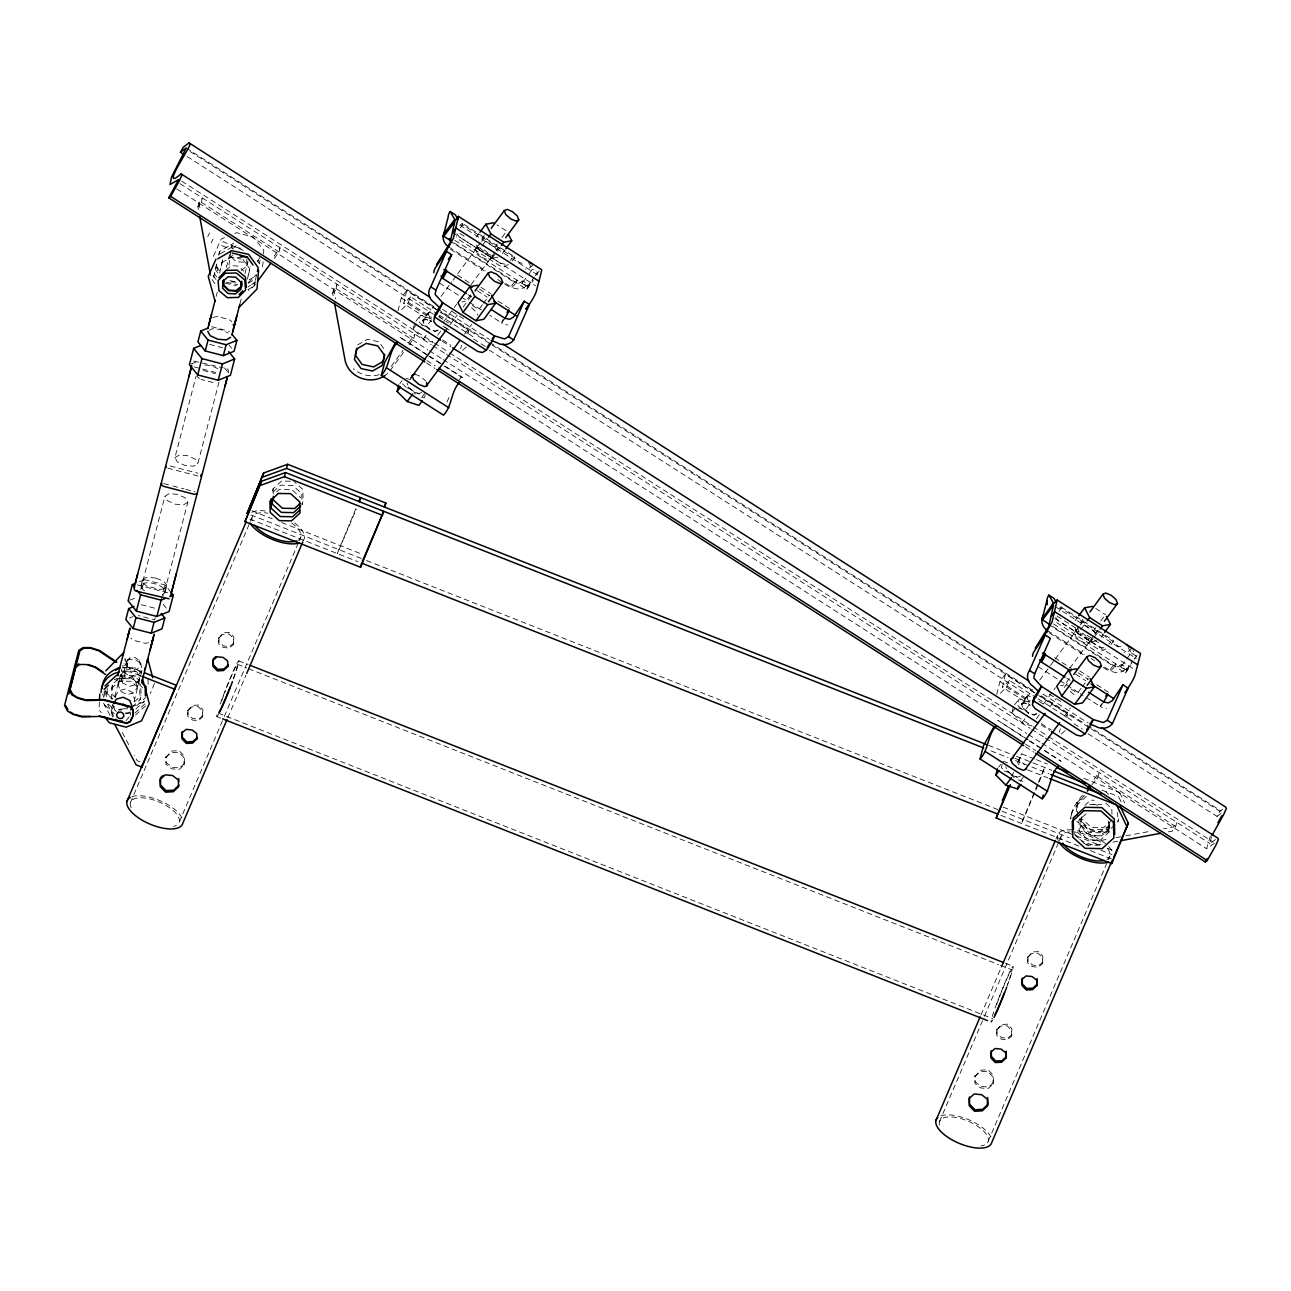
<?xml version="1.0" encoding="UTF-8"?>
<svg xmlns="http://www.w3.org/2000/svg" width="1291" height="1291" viewBox="0 0 1291 1291"><rect width="100%" height="100%" fill="white"/><g stroke="black" fill="none" stroke-linecap="round" stroke-linejoin="round"><path stroke-width="0.75" stroke-dasharray="5 3.75" d="M230.75 251.648L228.959 264.978L231.525 267.495M231.993 248.679L232.041 245.225L230.137 252.616M241.433 270.416L246.694 265.962L246.775 259.249M99.391 701.933L98.987 709.776L101.295 712.68M263.17 261.863L262.17 268.883M263.558 254.02L263.767 250.083L253.375 237.06L236.592 232.703L233.171 234.107M216.485 264.106L213.741 277.387L215.871 280.341M216.84 264.203L214.596 274.031L216.743 276.984M218.873 255.166L219.664 251.374L233.736 243.192M219.68 273.095L222.907 258.539L220.745 268.964M247.469 279.098L249.631 268.673L243.015 259.539M248.534 274.967L250.325 266.285M247.937 289.749L254.182 286.118L254.972 282.326M255.36 280.421L256.538 274.741M259.33 263.897L260.12 260.104M1081.471 817.397L1080.034 824.352L1086.651 833.486L1098.157 835.971L1107.823 830.355L1108.888 826.224L1099.222 831.84L1087.716 829.355L1081.1 820.221L1081.81 816.751M1107.823 830.355L1109.598 822.738M397.999 310.808L401.259 297.914L406.665 290.572L438.601 311.034M460.645 348.812L461.581 345.133M996.717 694.429L999.976 681.535L1005.382 674.192L1037.318 694.655M1059.362 732.433L1060.298 728.753M192.198 363.949L192.262 363.659M197.926 206.834L198.975 202.703L202.364 198.12L201.299 202.251L197.926 206.834L198.653 210.772M213.418 256.247L221.164 239.045L226.312 236.931M218.792 254.73L219.664 251.374M111.784 699.222L111.462 688.506L112.527 684.375L120.579 676.968L132.279 677.194L140.784 684.94L141.106 695.655L140.041 699.787L133.344 705.951M112.462 717.134L111.236 710.244L112.753 704.386M114.754 696.575L121.79 669.238M118.256 684.94L120.37 676.678L123.565 670.771L130.504 668.867L137.12 672.078L139.541 678.517L137.427 686.78L134.232 692.686L127.293 694.59L120.676 691.395L118.256 684.94L121.435 679.034L128.374 677.113L134.99 680.325L137.427 686.78M226.328 267.415L229.653 254.472M134.038 701.562L142.075 670.336L140.848 663.445L139.493 660.572L135.103 657.506L129.778 658.055L123.904 663.977M246.694 265.962L248.388 259.362M245 273.514L247.856 262.412M254.182 286.118L255.053 282.761L248.808 286.392M154.5 683.488L150.24 693.638M274.305 258.49L279.05 252.068L280.099 247.937L273.014 257.571M165.668 757.656L171.348 751.072L179.062 750.636L184.419 756.236L184.161 764.95L179.013 769.501L171.59 768.774L165.942 764.353L165.668 757.656L170.945 752.621L178.658 752.185L184.016 757.769L184.161 764.95M187.566 711.018L192.246 705.386L198.524 705.031L202.865 709.566L202.59 716.941L198.411 720.652L192.375 720.055L187.776 716.457L187.566 711.018L191.843 706.919L198.12 706.58L202.461 711.115L202.59 716.941M218.518 638.448L223.198 632.816L229.475 632.461L233.816 637.012L233.542 644.387L229.362 648.082L223.327 647.485L218.728 643.886L218.518 638.448L222.794 634.365L229.072 634.01L233.413 638.561L233.542 644.387M290.346 481.22L281.551 481.059L273.095 488.837L272.03 492.968L280.486 485.174L292.799 485.432L301.739 493.565L302.078 504.829L303.143 500.698L302.804 489.434L293.864 481.301M332.675 293.186L333.74 289.055L337.112 284.472L336.047 288.587L332.675 293.186L333.401 297.108M406.665 290.572L403.776 303.595L430.678 320.83M433.292 342.405L423.27 339.113L413.185 329.011L414.395 324.315M409.069 344.826L413.798 338.403L414.863 334.272L407.762 343.906M430.355 318.522L420.333 315.23L418.736 321.491L423.771 326.542M425.239 394.723L424.432 397.854L419.43 396.208M467.971 333.836L468.859 330.415L440.279 312.115M516.335 282.761L517.013 280.179L514.819 282.664L452.092 242.337M522.322 282.971L522.855 280.922L528.035 284.23L527.503 286.295L522.322 282.971L527.954 275.338M454.142 242.902L526.712 289.394L532.86 279.356M1005.382 674.192L1002.494 687.215L1029.395 704.45M1032.009 726.026L1021.988 722.734L1011.902 712.632L1013.516 706.371M1002.187 764.401L1001.38 767.532L1005.156 771.324M1029.072 702.143L1019.051 698.851L1017.453 705.112L1021.229 708.904M1018.664 764.821L1019.357 762.061M1034.462 758.914L1021.488 753.799L1018.05 763.481M1066.689 717.457L1067.576 714.036L1038.997 695.736M974.673 1076.791L980.337 1070.207L988.067 1069.787L993.408 1075.371L993.166 1084.085L988.018 1088.652L980.595 1087.91L974.947 1083.488L974.673 1076.791L979.95 1071.756L987.663 1071.336L993.021 1076.92L993.166 1084.085M996.555 1030.153L1001.251 1024.521L1007.513 1024.166L1011.87 1028.717L1011.579 1036.092L1007.4 1039.788L1001.364 1039.19L996.781 1035.592L996.555 1030.153L1000.848 1026.071L1007.125 1025.716L1011.466 1030.266L1011.579 1036.092M1027.507 957.599L1032.187 951.951L1038.464 951.612L1042.821 956.147L1042.531 963.522L1038.351 967.217L1032.316 966.636L1027.733 963.038L1027.507 957.599L1031.799 953.5L1038.077 953.161L1042.418 957.696L1042.531 963.522M1071.433 814.669L1070.368 818.801A24.884 22.496 14.4 0 1 1074.273 808.86L1083.73 796.014M1076.484 811.555L1077.178 802.356L1084.505 795.611M1115.053 666.366L1115.731 663.784L1113.536 666.285L1050.809 625.941M1121.04 666.592L1121.572 664.526L1126.753 667.85L1126.22 669.916L1121.04 666.592L1125.542 660.476M1092.008 784.783L1097.931 776.746L1098.996 772.615L1091.896 782.249M1052.859 626.522L1125.429 673.014L1131.578 662.977M1085.957 813.879L1078.905 820.366L1079.244 831.63L1088.184 839.779L1100.481 840.021L1108.953 832.227L1109.84 822.464M1121.137 801.856L1118.668 796.692L1119.733 792.561L1080.809 777.198M1118.781 818.768L1117.909 822.125L1117.619 812.378M1168.323 831.888L1172.293 831.146L1175.665 826.563L1176.73 822.432L1173.358 827.015L1163.449 828.854M1211.474 836.746L1209.909 843.523L1217.671 838.037M141.058 585.662L142.478 580.224M216.162 296.397L217.227 292.25M140.703 589.535L164.909 496.293L169.153 493.695L177.625 494.356L185.339 497.89L187.808 502.231L163.586 595.474M219.018 381.991L197.83 463.582L193.585 466.18L185.129 465.518L177.4 461.984L174.947 457.643L196.135 376.052M142.252 588.47L144.544 579.627L165.022 584.936L170.945 592.262M124.63 659.749L126.486 662.638L121.402 680.873L114.157 679.486M118.82 681.68L122.5 681.438L123.5 679.179L127.744 662.848L124.872 658.442M155.243 617.631L154.678 619.809L138.427 615.581M161.343 599.089L165.022 584.936M165.151 591.907L166.571 586.469M239.9 303.966L241.788 296.672M228.394 373.034L228.378 370.033L226.926 368.823M503.183 319.087L501.618 322.895A12.442 11.248 14.4 0 0 507.702 324.977M1101.384 703.966L1100.335 706.516A12.442 11.248 14.4 0 0 1106.419 708.598M130.407 802.695L249.631 523.178M250.422 521.322L252.003 517.626M179.304 821.98L223.521 718.329M224.311 716.473L298.528 542.462M299.318 540.606L300.9 536.911M227.765 717.844L245.936 675.258M355.783 508.719L337.338 553.565L356.3 509.138M1012.015 776.02L1013.596 772.308M1017.534 763.062L1021.488 753.799M1037.593 784.17L1021.52 823.464L1034.946 791.996M1038.384 782.314L1044.693 767.5L1038.9 782.749M1035.737 790.14L1038.109 784.589M980.95 1014.952L1000.686 968.686M1055.957 839.102L1057.539 835.406M939.412 1121.847L983.629 1018.179M984.42 1016.324L1058.636 842.313M1059.427 840.473L1061.008 836.762M988.293 1141.131L1107.517 861.613M1108.307 859.758L1109.889 856.046M125.647 664.542L126.486 662.638M127.744 662.848L126.744 665.123L123.048 665.349M446.96 402.034L448.945 397.628M401.743 309.662L407.73 303.482L410.764 296.849L437.649 314.084M1000.46 693.283L1006.447 687.086L1009.481 680.47L1036.366 697.705M207.738 236.656L209.545 232.896M211.208 242.837L213.015 239.077M259.652 257.538L257.845 261.315L258.507 260.379M1210.393 836.197L1206.569 848.703L1214.815 843.104M115.189 696.817L118.385 690.895L125.324 688.991L131.94 692.202L134.361 698.657M139.541 678.517L136.362 684.424L129.423 686.344L122.806 683.133L120.983 678.291M1088.087 733.788L1217.026 816.396L1219.882 811.329L1222.755 809.199M459.483 379.635L461.371 376.585L444.556 365.821M1108.372 692.25L1094.978 683.568M460.403 227.813L462.662 224.747L514.48 257.958L519.337 262.573L523.985 263.574M476.411 237.044L478.783 233.832M415.912 321.249L420.333 315.23M413.185 329.011L416.509 324.493M484.319 235.608L481.946 238.819L494.889 247.114L496.567 250.357M438.198 330.302L435.212 331.577L429.419 329.189L424.223 324.541L422.641 320.346L428.047 313.003L431.033 311.728M493.227 255.602L490.983 258.668L487.998 259.943L482.205 257.555L477.008 252.891L475.427 248.695L477.686 245.645M429.5 328.931L424.626 324.59L423.174 320.668L433.905 306.096M441.054 296.397L451.785 281.825M452.98 280.195L456.562 275.354M457.756 273.724L480.413 242.966M481.608 241.352L485.174 236.495M391.205 366.386L403.034 350.329M390.14 370.517L404.341 351.249M497.955 257.199L492.016 258.265L479.074 249.986L487.353 238.738M421.479 324.945L426.482 326.591L432.033 319.071M423.27 339.113L428.806 331.593M494.889 247.114L497.261 243.902M501.989 237.479L506.718 231.057L497.019 224.844M443.636 321.879L453.189 308.92M454.367 307.306L456.756 304.063M471.07 284.649L494.921 252.278M496.115 250.648L498.504 247.42M399.839 383.669L402.066 380.651M492.016 258.265L500.295 247.033M437.681 335.192L442.103 329.173M470.618 294.848L465.89 301.271L461.936 301.981M502.296 253.617L504.652 250.406M450.026 324.848L457.192 315.133M463.146 307.032L471.489 295.704M512.237 261.008L514.48 257.958A12.442 1.824 -57.4 0 0 510.203 260.475M482.366 304.741L478.816 309.566L472.345 305.418M483.544 303.143L489.467 295.106M464.534 334.143L471.699 324.428M466.697 333.352L468.859 330.415M421.608 397.612L424.933 393.093M522.855 280.922L518.95 283.181L514.286 282.18L510.913 286.763L511.155 288.119L516.303 282.81M529.084 273.805L532.457 269.222L528.81 262.88M527.503 286.295L534.264 277.129M535.394 275.596L537.637 272.546L532.457 269.222M504.991 318.312L501.618 322.895L489.854 315.359M526.712 289.394L533.296 280.454M1059.12 611.418L1061.38 608.368L1113.213 641.579L1118.054 646.194L1122.718 647.194M1075.129 620.664L1077.501 617.453M1014.629 704.87L1019.051 698.851M1011.902 712.632L1015.226 708.114M1083.036 619.228L1080.664 622.44L1093.606 630.734L1095.284 633.962M1036.915 713.923L1033.93 715.198L1028.136 712.81L1022.94 708.146L1021.359 703.95L1026.765 696.624L1029.75 695.333M1091.944 639.223L1089.701 642.273L1086.715 643.563L1080.922 641.175L1075.726 636.511L1074.144 632.316L1076.404 629.266M1026.99 711.47L1023.36 708.21L1021.891 704.289L1032.622 689.717M1039.771 680.002L1049.309 667.06M1050.503 665.446L1054.085 660.589M1055.28 658.959L1079.131 626.587M1080.325 624.973L1083.891 620.116M1096.672 640.804L1090.734 641.885L1077.807 633.591L1086.086 622.359M1018.534 708.017L1025.199 710.211L1030.751 702.691M1021.988 722.734L1027.523 715.214M1093.606 630.734L1095.978 627.523M1100.707 621.1L1104.257 616.275M1043.548 703.869L1055.473 687.683M1069.787 668.27L1093.638 635.882M1094.833 634.268L1098.415 629.411M1090.734 641.885L1093.106 638.674M1094.284 637.076L1099.012 630.654M998.556 767.29L1000.783 764.272M1036.399 718.813L1040.82 712.793M1069.335 678.469L1064.607 684.892L1060.653 685.602M1101.013 637.238L1103.369 634.026M1049.938 706.839L1055.909 698.754M1064.252 687.425L1067.835 682.568M1110.954 644.629L1113.213 641.579A12.442 1.824 -57.4 0 0 1108.921 644.08M1081.083 688.361L1077.533 693.17L1069.448 687.99M1082.261 686.747L1088.184 678.727M1064.446 716.134L1070.417 708.049M1065.414 716.973L1067.576 714.036M1020.326 781.233L1024.764 775.213M1121.572 664.526L1117.667 666.802L1113.003 665.801L1109.631 670.384L1109.873 671.74L1115.021 666.43M1126.672 658.959L1131.174 652.843L1127.527 646.501M1126.22 669.916L1132.982 660.75M1134.111 659.217L1136.354 656.151L1132.707 649.825M1103.708 701.917L1100.335 706.516L1080.164 693.59M1125.429 673.014L1130.916 665.559M1082.439 795.095L1075.338 804.729A24.884 22.496 14.4 0 0 1071.369 818.252M129.778 658.055L126.631 661.928L127.502 666.834L131.876 669.916L137.217 669.351L140.364 665.494L139.493 660.572M142.075 670.336L137.653 675.758L130.165 676.549L124.017 672.224L122.79 665.333M111.236 710.244L115.657 704.805M126.098 720.652L129.407 716.586M248.033 282.874L256.36 274.45M410.764 296.849L403.776 303.595M466.325 347.037L461.032 351.781M1009.481 680.47L1002.494 687.215M1065.059 730.658L1059.75 735.402M276.613 491.903L279.437 489.305L291.734 489.547L300.674 497.697M111.462 688.506L119.514 681.099L131.23 681.325L139.718 689.071L140.041 699.787M134.393 701.82L141.106 695.655M136.765 705.661L145.56 697.56M135.894 709.017L144.689 700.916M134.845 713.132L145.092 703.692M135.442 715.149L145.689 705.709M1076.307 805.713L1088.039 794.917M1084.908 805.39L1090.556 800.194L1094.074 800.259M1112.132 819.833L1103.676 827.628L1091.363 827.386L1082.423 819.252M1109.663 825.272L1102.611 831.759L1090.298 831.517L1081.358 823.384L1081.196 817.752M1109.986 826.853L1107.065 829.548L1090.024 829.225L1079.018 819.204M1110.018 828.096L1101.546 835.89L1089.233 835.648L1080.293 827.515L1080.018 818.123M1114.988 824.82L1106.193 832.905L1089.152 832.566L1076.775 821.302M233.929 642.837L229.75 646.533L223.714 645.936L219.131 642.337L218.905 636.899M202.977 715.392L198.798 719.103L192.779 718.506L188.179 714.907L187.953 709.469M184.565 763.401L179.417 767.951L171.993 767.225L166.345 762.803L166.071 756.106M1042.934 961.973L1038.755 965.668L1032.719 965.087L1028.136 961.488L1027.91 956.05M1011.983 1034.543L1007.803 1038.238L1001.768 1037.641L997.185 1034.043L996.959 1028.604M993.554 1082.536L988.406 1087.103L980.982 1086.36L975.334 1081.939L975.076 1075.242M232.477 248.889L236.431 245.548M229.04 258.265L232.993 254.924M225.99 270.126L231.25 265.672L238.593 266.091L243.725 271.126M1217.026 816.396L1221.334 813.201M209.158 330.512L211.982 328.769L220.438 329.431L228.168 332.965M174.947 457.643L179.191 455.045L187.647 455.707L195.377 459.241L197.83 463.582M187.808 502.231L183.564 504.829L175.092 504.168L167.378 500.634L164.909 496.293M220.358 253.811L232.864 246.549L244.031 248.969M221.842 262.67L231.509 257.054L241.094 259.136M249.163 279.824L256.974 275.273M248.308 283.181L254.553 279.55M357.655 344.891L367.322 339.275L378.828 341.76L385.444 350.878M508.396 264.542L504.491 266.817L499.827 265.817L458.37 239.255L456.578 236.786M1105.806 648.921L1103.208 650.438L1098.544 649.438L1057.087 622.859L1055.312 620.406M475.427 248.695L478.412 247.42L482.753 249.211M422.641 320.346L425.627 319.055L431.42 321.443M423.174 320.668L425.949 319.474L431.355 321.701M437.681 329.963L434.889 331.158L431.291 329.673M421.608 392.416L418.817 393.61L413.427 391.383L408.569 387.042L407.101 383.12M1074.144 632.316L1077.13 631.041L1082.923 633.429L1088.119 638.077L1089.701 642.273M1021.359 703.95L1024.344 702.675L1030.137 705.064M1021.891 704.289L1024.667 703.095L1030.073 705.322M1036.399 713.584L1033.607 714.778L1028.217 712.551M1020.326 776.036L1017.55 777.23L1012.144 775.003L1007.287 770.646L1005.818 766.741M131.343 707.032L145.044 701.4M191.181 363.981L198.152 361.157M139.315 581.741L144.544 579.627M129.842 600.186L136.814 597.362M129.439 618.034L133.021 616.582M461.613 225.102L462.662 224.747A12.442 1.824 -57.4 0 0 460.435 224.86M1060.331 608.723L1061.38 608.368A12.442 1.824 -57.4 0 0 1059.153 608.481M125.582 713.778L129.052 712.81M212.757 317.425L217.388 316.521L229.427 319.635L231.831 321.669M148.449 642.74L145.367 643.354L133.312 640.223L130.924 638.206M193.763 361.044L223.246 367.87M1106.064 839.489L1102.111 840.215A24.884 22.496 14.4 0 1 1075.919 830.242M1115.957 837.649L1123.88 836.181M1125.849 835.826L1151.588 831.049M1112.923 842.152L1118.861 841.054M127.212 659.911L134.7 659.12L140.848 663.445M122.387 667.737L135.636 667.996L141.139 673.014M121.532 671.094L134.78 671.352L140.283 676.355M120.466 675.225L133.715 675.483L139.218 680.486M115.819 678.501L132.86 678.84L142.478 687.603M122.645 708.743L128.325 708.856M125.372 712.955L131.053 713.068M1089.491 804.325L1101.804 804.567M1085.973 844.96L1103.014 845.298M237.237 257.345L242.918 257.651M243.563 262.17L236.205 261.75L231.073 256.715M231.024 281.874L236.543 282.196M203.349 370.485L215.403 373.615M213.096 382.556L201.057 379.425M505.152 264.235L500.488 263.235L459.031 236.673L456.352 232.977M229.879 280.647L237.334 282.245M226.296 282.229L237.818 284.714M225.296 283.197L236.463 285.601M1103.87 647.856L1099.222 646.856L1057.749 620.293L1055.07 616.598M1092.912 804.18L1098.673 805.423M211.514 326.655L229.588 331.335M209.61 344.374L222.633 347.747M194.021 366.838L216.13 372.566M170.218 466.035L197.846 473.2M167.701 468.133L199.024 476.25M163.715 483.609L171.09 485.529M172.929 485.997L183.984 488.869M185.823 489.354L195.038 491.742M137.411 584.92L168.734 593.037M141.252 604.704L155.695 608.448M405.939 378.198L410.958 379.844M407.085 387.913L410.425 389.011L415.46 394.062M1002.994 761.27L1007.997 762.916M1004.14 770.985L1009.142 772.631L1014.177 777.682M1018.147 779.829L1023.15 781.475M1036.318 759.657L1047.437 764.046M988.47 745.327L1014.71 755.671M1016.582 756.413L1051.939 770.356M1101.981 790.108L1118.668 796.692M991.149 750.926L1008.013 757.591M1015.517 760.544L1049.018 773.761M1027.571 769.839L1047.953 777.892M251.89 510.768L272.401 518.853M281.712 522.532L361.867 554.146M1003.107 807.101L1100.045 845.347M1107.5 848.284L1114.956 851.221M250.825 514.883L364.643 559.794M366.531 560.52L1000.089 810.458M1001.977 811.2L1069.158 837.714M1084.069 843.588L1089.652 845.799M1100.836 850.204L1112.019 854.626M249.776 519.014L357.962 561.698M1000.912 815.331L1079.276 846.25M1090.459 850.656L1112.826 859.483M238.69 660.814L248.066 664.51M1005.511 963.312L1013.015 966.265M237.334 664.284L246.71 667.98M248.582 668.722L998.54 964.555M1000.412 965.297L1011.66 969.735M141.171 671.465L135.668 669.287A24.884 22.496 14.4 0 0 124.017 667.415M140.122 675.58L134.603 673.418A24.884 22.496 14.4 0 0 122.952 671.546M218.34 713.165L992.666 1018.631M216.985 716.634L220.729 718.119M140.057 761.851L137.169 760.706L134.377 755.429M491.371 255.36L485.577 252.971L480.381 248.308L478.8 244.112M1090.088 638.964L1084.311 636.576L1080.406 633.09M414.96 374.164L420.753 376.552L425.965 381.216M419.139 394.029L413.362 391.641L408.15 386.977M1015.129 758.382L1019.47 760.173L1024.683 764.837M1012.079 775.262L1017.857 777.65M243.273 250.389L223.262 241.643L221.455 245.419L228.733 248.598M1095.736 608.464L1105.435 614.677M464.082 224.473L514.254 256.602M1061.137 607.012L1112.971 640.223M1131.174 652.843L1136.354 656.151M459.838 225.102L537.685 274.983M1055.167 606.56L1136.403 658.604M459.903 233.477L466.6 237.77M1056.958 616.033L1078.695 629.96M1087.054 635.317L1098.754 642.805M452.625 232.654L535.555 285.795M1054.731 618.437L1134.273 669.4M454.819 240.32L527.374 286.812M1053.537 623.94L1126.091 670.432M448.719 246.92L485.69 270.61M505.862 283.536L510.913 286.763A12.442 11.248 14.4 0 0 528.035 284.23M1047.437 630.541L1084.424 654.23M1091.137 658.539L1094.51 660.685M1104.58 667.157L1109.631 670.384A12.442 11.248 14.4 0 0 1126.753 667.85M450.64 249.341L485.932 271.965M497.713 279.501L502.748 282.729M504.426 283.81L511.155 288.119M1049.357 632.961L1084.666 655.586M1103.143 667.431L1109.873 671.74M480.946 287.296L490.645 293.509M1079.663 670.9L1089.362 677.13M457.595 275.177L471.037 283.794M479.445 289.168L489.531 295.639M497.939 301.013L509.703 308.565M1054.634 657.716L1071.433 668.48M1078.163 672.789L1088.248 679.26M477.105 290.669L487.191 297.14M1075.823 674.289L1085.909 680.76M468.02 294.606L471.376 296.769M1066.737 678.227L1070.094 680.389M439.424 283.036L459.596 295.962M461.274 297.043L468.004 301.352M469.682 302.433L481.446 309.969M1038.142 666.656L1058.313 679.582M1059.992 680.664L1065.027 683.891M1066.721 684.972L1078.485 692.509M452.044 311.405L465.615 320.103M1049.212 694.025L1061.073 701.642M442.571 309.404L489.386 339.404M1042.95 694.09L1088.103 723.025M186.227 147.981L435.6 307.774M437.294 308.856L488.192 341.469M489.886 342.551L1034.462 691.492M1041.256 695.833L1085.36 724.09M1087.054 725.187L1221.092 811.055M190.1 151.515L439.489 311.309M441.183 312.39L490.386 343.922M492.081 345.004L1038.351 695.026M1040.046 696.107L1089.249 727.624M1090.943 728.721L1219.882 811.329M439.327 315.165L472.958 336.693M1038.045 698.77L1071.675 720.313M438.52 316.569L448.558 323.008M473.636 339.065L485.335 346.569M1038.916 701.271L1045.597 705.548M1074.031 723.767L1082.391 729.108M187.243 156.582L433.243 314.197M489.224 350.071L1030.412 696.833M401.259 297.914L431.501 317.296M999.976 681.535L1030.218 700.916M407.73 303.482L431.275 318.554M443.039 326.09L449.752 330.399L443.362 326.429M1006.447 687.086L1029.992 702.175M442.539 339.936L450.946 345.326M1041.256 723.557L1051.342 730.012M442.377 341.276L450.849 346.714M1041.24 724.993L1049.712 730.432M181.644 181.127L432.727 342.002M434.421 343.083L447.993 351.781M449.688 352.879L1031.59 725.72M1033.284 726.801L1046.856 735.499M1048.55 736.58L1213.12 842.022M180.127 183.709L431.21 344.6M432.921 345.681L444.782 353.282M446.492 354.38L1030.089 728.302M1031.783 729.399L1043.661 737M1045.355 738.081L1209.909 843.523M201.299 202.251L279.05 252.068M336.047 288.587L413.798 338.403M1097.931 776.746L1175.665 826.563M176.786 188.889L427.87 349.78M429.564 350.862L441.441 358.462M443.136 359.56L1026.732 733.482M1028.427 734.579L1040.304 742.18M1041.998 743.261L1206.569 848.703M427.757 355.041L399.177 336.741L427.095 355.09M429.435 356.122L442.878 364.74M1028.152 739.743L997.895 720.362L1027.491 739.791M1029.831 740.824L1061.121 761.335L1044.306 750.555M428.773 356.171L442.232 364.788M443.91 365.869L462.404 377.714L461.371 376.585M1029.185 740.873L1042.628 749.474M426.821 360.528L435.309 365.95M1025.683 744.229L1035.866 750.749M426.595 363.029L435.083 368.468M1025.474 746.747L1033.946 752.169M1070.223 691.282L1075.435 695.946M484.206 249.809L489.402 254.472L490.983 258.668M1010.772 774.084L1006.867 770.598L1005.818 767.806M471.505 307.678L476.718 312.325L477.767 315.117M439.424 316.44L442.022 318.764M1105.935 791.899L1108.695 794.401M1105.838 803.147L1111.809 808.569L1111.971 814.201M1074.967 834.938L1084.585 843.701M115.69 697.673L112.85 695.091L112.527 684.375M112.85 699.06L107.347 694.058L107.169 688.2M108.17 704.031L116.416 711.551M104.555 704.886L114.189 713.649M1025.199 710.211L1030.25 715.262M426.482 326.591L429.015 329.124M402.663 383.911L407.698 388.962M229.201 345.246L231.638 348.263M224.489 367.983L228.039 372.373M163.15 604.188L166.7 608.594M105.329 691.105L111.091 698.334M257.119 260.508L259.249 263.461M216.533 266.543L220.809 272.449M215.662 269.9L217.808 272.853M120.644 674.773L123.5 679.179M107.427 704.321L113.931 716.666M122.29 732.513L129.729 746.618M103.57 703.175L111.01 717.263M1075.29 628.733L1077.807 633.591M476.573 245.112L479.074 249.986M1119.733 792.561L1124.671 802.889M1077.533 627.733L1079.098 631.928M1026.765 696.624L1028.346 700.819M428.047 313.003L429.629 317.199M113.075 705.064L115.496 711.519M216.388 265.849L218.163 271.61M333.74 289.055L335.547 298.866M198.975 202.703L200.428 210.562M129.907 711.793L130.52 715.23M1108.614 820.963L1108.953 832.227M1077.178 802.356L1077.582 815.993M273.095 488.837L273.256 494.485M148.013 679.276L148.191 685.118M106.314 691.556L106.475 697.398M105.071 689.83L105.297 697.64M104.151 691.234L104.442 700.997M996.587 1004.576A26.32 1.533 -68.5 0 1 1010.385 971.623A26.32 1.533 -68.5 0 1 1007.109 985.517M220.196 704.176A30.048 1.759 -68.5 0 1 236.882 663.59A30.048 1.759 -68.5 0 1 233.122 679.824M218.534 714.343A30.048 1.759 -68.5 0 1 217.162 713.762M227.006 686.618A26.32 1.533 -68.5 0 1 237.141 664.462A26.32 1.533 -68.5 0 1 232.783 680.05M221.681 700.739A26.32 1.533 -68.5 0 1 225.586 690.233M995.054 1008.126A30.048 1.759 -68.5 0 1 1011.418 968.686A30.048 1.759 -68.5 0 1 1007.448 985.291M992.86 1019.809A30.048 1.759 -68.5 0 1 993.731 1011.934M1061.121 839.925A26.32 11.167 23.1 0 1 1070.158 831.872M1071.691 831.84A26.32 11.167 23.1 0 1 1103.482 844.379M1107.339 848.365A26.32 11.167 23.1 0 1 1106.952 859.499M939.525 1125.01A26.32 11.167 23.1 0 1 971.768 1122.847A26.32 11.167 23.1 0 1 980.95 1145.859M1058.442 841.006A30.048 12.749 23.1 0 1 1073.612 830.032M1077.727 830.678A30.048 12.749 23.1 0 1 1106.274 844.314M1108.743 846.67A30.048 12.749 23.1 0 1 1112.455 851.818M940.736 1115.908A30.048 12.749 23.1 0 1 968.411 1119.571A30.048 12.749 23.1 0 1 990.875 1136.887M252.116 520.789A26.32 11.167 23.1 0 1 267.882 513.173M291.605 523A26.32 11.167 23.1 0 1 297.963 540.348M176.367 825.433A26.32 11.167 23.1 0 1 173.623 826.418M131.198 807.617A26.32 11.167 23.1 0 1 156.066 800.823A26.32 11.167 23.1 0 1 177.738 824.481M251.89 512.333A30.048 12.749 23.1 0 1 268.738 511.543M294.622 523.016A30.048 12.749 23.1 0 1 302.578 541.139M131.73 796.757A30.048 12.749 23.1 0 1 159.406 800.436A30.048 12.749 23.1 0 1 181.87 817.752M103.845 697.398A24.884 22.496 14.4 0 1 102.667 693.848M199.476 378.473A12.442 5.325 14.6 0 1 197.136 376.391M204.769 365.046A12.442 5.325 14.6 0 1 220.745 371.211M144.366 590.745A12.442 5.325 14.6 0 1 144.221 583.209A12.442 5.325 14.6 0 1 160.826 586.195A12.442 5.325 14.6 0 1 162.876 594.07M1101.045 844.346A24.884 22.496 14.4 0 1 1072.805 831.162M379.086 374.697A24.884 22.496 14.4 0 1 353.331 368.661M387.752 373.228A24.884 22.496 14.4 0 1 384.831 375.616M255.392 284.165A24.884 22.496 14.4 0 1 248.469 290.281M214.919 283.649A24.884 22.496 14.4 0 1 210.255 273.595M255.328 281.438A24.884 22.496 14.4 0 1 247.888 287.005M215.984 279.518A24.884 22.496 14.4 0 1 212.999 274.725M1134.87 658.507A12.442 1.824 -57.4 0 1 1137.113 655.667M1131.804 648.243A12.442 11.248 14.4 0 1 1123.993 652.778M536.152 274.886A12.442 1.824 -57.4 0 1 539.364 270.997M533.086 264.623A12.442 11.248 14.4 0 1 525.276 269.157M155.872 578.126L149.643 577.319A12.442 5.325 14.6 0 0 147.352 586.259L159.39 589.374A12.442 5.325 14.6 0 0 161.698 580.434L155.872 578.126"/><path stroke-width="1.5" d="M223.456 280.244L223.375 285.44L228.668 290.636L236.253 291.056L241.675 286.457L241.74 281.26M223.843 280.066L223.779 285.101L228.91 290.136L236.253 290.556L241.514 286.102L241.562 282.745M99.488 699.964L99.778 694.074M258.587 270.222L256.99 289.023L239.093 307.274M257.409 271.384L258.184 267.592L248.566 254.295L231.799 250.68L217.743 258.862M356.945 348.36L355.509 355.315L362.109 364.433L373.632 366.918L383.282 361.302L384.718 354.363M433.824 272.708A12.442 11.248 14.4 0 1 435.809 267.237L446.476 251.406L451.672 254.73L435.955 290.168L435.083 294.38L442.603 302.675L494.437 335.886L504.603 338.92L508.509 336.644L524.227 301.223L529.407 304.531L513.689 339.969A12.442 11.248 14.4 0 1 496.567 342.502L491.048 340.469M486.352 350.216L434.518 317.005A12.442 1.824 -57.4 0 0 442.603 302.675L435.18 314.439L433.647 321.233L436.326 324.912L477.783 351.491L482.431 352.491L486.352 350.216A12.442 1.824 -57.4 0 0 494.437 335.886L492.178 338.952M1032.542 656.328A12.442 11.248 14.4 0 1 1034.527 650.842L1045.194 635.027L1050.39 638.351L1034.672 673.773L1033.801 678.001L1041.321 686.296L1093.154 719.507L1103.321 722.54L1107.226 720.265L1122.944 684.827L1128.124 688.151L1112.406 723.589A12.442 11.248 14.4 0 1 1095.284 726.123L1089.765 724.09L1093.154 719.507A12.442 1.824 -57.4 0 1 1085.069 733.837L1081.164 736.112L1076.5 735.112L1035.043 708.533L1032.364 704.854L1033.897 698.044L1041.321 686.296A12.442 1.824 -57.4 0 1 1033.236 700.626L1085.069 733.837M1033.026 702.272L1033.897 698.044M128.358 634.575L128.906 632.429L128.132 635.382M210.288 319.038L209.739 321.201L210.514 318.248M152.451 640.82L153 638.674L152.225 641.627M233.3 324.267L233.832 327.446L234.397 325.284M68.746 694.122L75.685 667.173L79.719 664.51L86.303 664.526L94.679 667.189L105.668 674.564M134.409 586.55L137.637 574.043M188.97 376.472L191.746 365.676M118.482 672.724L117.675 675.806L129.794 628.975M122.855 655.683L123.662 652.584L105.765 670.852M127.099 639.481L130.084 627.942M208.577 325.687L211.563 314.149M146.948 661.928L147.755 658.83L152.725 677.727M151.192 645.726L154.178 634.188M232.67 331.932L235.656 320.394M170.557 595.909L176.334 573.559M225.118 385.831L227.442 376.762M114.721 724.316L136.104 764.837L141.881 767.112L142.591 764.369M141.881 767.112L176.109 685.231L144.85 672.901M362.4 561.295L383.717 511.301L360.544 567.265L244.983 521.677L261.524 481.269L285.489 472.554L983.645 747.973M244.983 521.677L261.524 481.269M263.638 473.006L247.097 513.415L263.638 473.006L287.619 464.292L385.848 503.054L384.783 507.185M260.459 485.4L284.423 476.686L285.489 472.554M262.573 477.137L286.554 468.423L287.619 464.292M459.499 382.394C450.656 391.819 452.302 406.019 443.523 415.169L381.329 375.326C390.108 366.16 388.462 351.959 397.305 342.551M359.447 501.731L360.512 497.6L358.93 501.311M422.222 400.872L418.897 405.374L407.198 401.533L397.128 391.431L398.741 385.17M443.12 236.576L448.171 216.969A12.442 11.248 14.4 0 1 450.156 211.498L455.336 214.806L458.079 219.567M436.471 264.655L449.978 242.982L454.771 221.858L443.781 236.269L451.188 241.014L449.429 238.641M443.781 236.269L444.443 233.687L458.418 216.388L541.349 269.529A12.442 1.824 -57.4 0 1 541.591 270.884L536.281 291.524A12.442 1.824 -57.4 0 1 528.18 305.854L525.986 308.839M360.544 567.265L361.609 563.134L997.152 813.846M434.518 317.005L435.18 314.439M1058.217 766.015C1049.373 775.439 1051.019 789.624 1042.24 798.79L980.047 758.947C988.825 749.781 987.179 735.58 996.023 726.171M1020.939 784.492L1017.615 788.995L1005.915 785.154L995.845 775.052L997.459 768.79M1041.837 620.196L1046.888 600.589M1035.188 648.26L1048.695 626.587L1053.488 605.463L1042.499 619.874L1049.906 624.618M1042.499 619.874L1043.16 617.308L1053.44 603.026L1048.873 595.103A12.442 11.248 14.4 0 0 1047.404 604.527M1043.306 616.791L1043.822 614.726A12.442 11.248 14.4 0 0 1047.437 630.541A12.442 1.824 -57.4 0 0 1047.679 631.88M1120.072 805.987L1128.302 823.206L1111.761 863.614L996.2 818.026L1009.094 786.122M1017.615 788.995L1018.421 785.864M1111.761 863.614L1112.826 859.483M135.829 583.161L132.344 584.565L128.099 600.896L136.394 611.143L156.873 616.452L169.073 611.514L173.301 595.183L170.945 592.262M200.654 345.536L193.682 348.36L189.438 364.675L197.733 374.939L218.211 380.248L230.411 375.294L234.639 358.979L228.733 351.652M134.054 606.415L128.68 608.594L125.856 619.486L133.167 628.523L151.225 633.219L161.988 628.846L164.812 617.969L161.165 613.451M135.539 582.257L191.068 368.242M207.932 328.108L200.751 331.012L197.926 341.905L205.237 350.942L223.311 355.638L234.074 351.265L236.899 340.388L232.025 334.353M215.161 300.206L207.803 328.689M136.394 611.143L140.638 594.828L137.088 590.423M197.733 374.939L201.961 358.608L193.682 348.36M133.167 628.523L135.991 617.647L128.68 608.594M205.237 350.942L208.061 340.066L200.751 331.012M151.225 633.219L154.065 622.327L164.812 617.969M223.311 355.638L226.135 344.745L236.899 340.388M156.873 616.452L161.117 600.137L164.602 598.717M218.211 380.248L222.455 363.917L234.639 358.979M145.06 669.432L152.419 641.014M236.85 315.859L231.896 334.934M145.609 667.286L141.768 682.051L142.575 678.969L149.32 703.611L141.574 720.814L126.163 727.172L109.38 722.815L104.765 717.021M149.982 650.244L153.887 635.22M234.429 325.106L239.755 304.547M171.687 591.617L227.216 377.618M381.329 375.326L384.766 362.174L395.417 342.809M980.047 758.947L983.484 745.795L994.135 726.43M1042.24 798.79L1043.225 795.03M233.832 327.446L234.607 324.493M126.938 801.34L246.178 521.806M226.974 719.684L182.757 823.351A30.048 12.749 23.1 0 1 146.27 822.415A30.048 12.749 23.1 0 1 130.294 797.402M246.726 673.418L302.788 541.978M384.266 506.75L385.848 503.054M1002.268 800.501L1008.578 785.703M996.2 818.026L1010.401 784.702M935.943 1120.475L980.159 1016.808M1001.477 966.83L1055.167 840.957M1111.777 861.129L991.762 1142.487A30.048 12.749 23.1 0 1 957.018 1142.406A30.048 12.749 23.1 0 1 937.734 1117.619M1113.6 857.676L1128.302 823.206M439.23 307.258L434.373 302.659A12.442 11.248 14.4 0 1 430.774 286.844L446.476 251.406M1037.948 690.879L1033.09 686.279A12.442 11.248 14.4 0 1 1029.492 670.465L1045.194 635.027M466.325 293.541L442.797 278.453L446.847 271.288M491.548 309.695L504.991 318.312L509.041 311.147M1065.059 677.146L1041.514 662.073L1045.565 654.908M1088.587 692.234L1103.708 701.917L1107.759 694.752M215.984 259.168L208.238 276.387L215 301.029M1212.007 835.374L1223.755 814.379L1226.45 808.344L1225.643 807.069L1101.788 727.721M113.866 703.595L116.255 699.157L123.194 697.253L129.81 700.464L132.247 706.903L130.649 709.856M183.855 154.42L180.466 152.241L183.322 147.174L189.083 142.914L429.984 297.269M424.9 361.948L168.734 197.797L178.658 179.594L170.009 184.548L171.525 177.174L186.227 147.981L180.466 152.241M168.734 197.797L170.654 196.377L179.223 181.176L181.918 175.156L181.111 173.882C158.664 193.069 191.504 145.915 189.89 144.189L189.083 142.914M1217.897 822.77L1221.835 815.799M1035.64 753.266L1205.294 861.968L1207.198 858.58M1205.294 861.968L1207.214 860.548L1215.799 845.347L1218.478 839.311L1217.671 838.037L1051.407 731.513M487.014 347.634L489.596 343.648M1086.586 729.931L1088.313 727.253M507.024 312.535L508.767 309.937M1105.742 696.156L1107.5 693.557M445.266 252.729L453.351 238.383L458.418 216.388M1043.983 636.35L1052.068 622.004L1057.135 600.008L1051.955 605.382M257.748 280.954L270.755 263.299M452.625 232.654L456.013 228.071L538.928 281.196M448.284 259.313L451.672 254.73M479.962 232.235L485.868 224.198L493.775 222.762M491.145 228.41L504.265 210.594L507.04 209.4L512.446 211.643L517.304 215.984L518.772 219.89L505.652 237.705M488.547 237.141L490.903 233.929L485.868 224.198M477.702 285.214L469.811 286.65L457.982 302.707L463.017 312.422L475.943 320.717L483.851 319.28L495.679 303.224L491.484 295.123M501.489 245.419L503.845 242.224L511.752 240.788L508.396 234.3M397.128 391.431L400.452 386.913M505.846 248.808L511.752 240.788M410.667 378.263L446.444 329.705M475.072 290.846L488.192 273.046L490.967 271.852L496.373 274.079L501.231 278.42L502.699 282.342L488.385 301.771M463.017 312.422L474.83 296.381L469.811 286.65M407.198 401.533L412.749 394.013M426.385 385.944L459.774 340.614M475.943 320.717L487.772 304.66L495.679 303.224M524.227 301.223L513.56 317.037L509.655 319.313L504.991 318.312M526.034 309.13L529.407 304.531M1051.342 616.275L1054.731 611.676L1137.645 664.817M1078.679 615.839L1084.585 607.819L1092.493 606.383M1089.862 612.015L1102.982 594.215L1105.758 593.021L1111.164 595.248L1116.021 599.605L1117.49 603.51L1104.37 621.326M1087.264 620.761L1089.62 617.55L1084.585 607.819M1076.42 668.835L1068.528 670.271L1056.7 686.312L1061.735 696.043L1074.661 704.337L1082.568 702.901L1094.397 686.844L1090.201 678.743M1100.206 629.04L1102.562 625.828L1110.47 624.392L1106.274 616.291M995.845 775.052L999.169 770.533M1104.563 632.429L1110.47 624.392M1010.579 760.254L1045.161 713.326M1073.789 674.467L1086.909 656.667L1089.685 655.473L1095.091 657.7L1099.948 662.041L1101.417 665.962L1087.103 685.392M1061.735 696.043L1073.563 679.986L1068.528 670.271M1005.915 785.154L1011.466 777.634M1025.102 769.565L1059.685 722.621M1074.661 704.337L1086.489 688.281L1094.397 686.844M1122.944 684.827L1112.277 700.658L1108.372 702.933L1103.708 701.917M1124.751 692.734L1128.124 688.151M1087.167 788.672L1089.523 785.461M1087.28 791.189L1090.83 786.38M218.825 277.775L226.006 270.416L237.044 270.126L245.451 277.065L246.323 287.199M239.125 294.558L242.724 290.878M228.265 664.881L223.972 668.964L217.711 669.319L213.354 664.784L213.241 658.959L216.033 656.49M197.313 737.435L193.037 741.534L186.759 741.889L182.402 737.339L182.289 731.513M178.965 785.138L173.704 790.173L165.974 790.608L160.617 785.009L160.471 777.844L163.053 775.568M115.674 670.368L118.594 667.657M300.319 503.296L294.671 508.493L282.374 508.251L273.434 500.117L273.321 496.357M104.958 685.941L116.674 675.145M300.658 506.12L293.606 512.624L281.309 512.382L272.369 504.232L272.191 498.6M104.087 689.297L108.492 685.247M299.609 510.252L292.541 516.755L280.244 516.513L271.304 508.364L271.013 498.988M161.988 483.512L160.988 484.286L163.053 486.191L194.376 494.324L197.12 493.646M200.751 476.347L201.251 474.426M74.507 666.769L78.832 663.897M230.621 337.306L226.377 339.904L217.921 339.243L210.191 335.708L207.738 331.367M518.772 219.89L515.997 221.084L510.59 218.857L505.733 214.516L504.265 210.594M502.699 282.342L499.924 283.536L494.518 281.309L489.66 276.968L488.192 273.046M414.96 374.164L411.99 375.455L413.556 379.651L418.768 384.298L424.545 386.687L427.531 385.412L426.482 382.62M1117.49 603.51L1114.714 604.704L1109.308 602.477L1104.45 598.136L1102.982 594.215M1101.417 665.962L1098.641 667.157L1093.235 664.93L1088.378 660.572L1086.909 656.667M1013.677 757.785L1010.708 759.06L1012.273 763.255L1017.486 767.919L1023.263 770.307L1026.248 769.033M169.815 596.603L173.301 595.183M168.992 598.814L135.829 591.052L134.377 589.842L134.216 587.357M1120.83 840.683L1160.415 833.341M118.917 709.76L121.725 709.469M122.355 721.056L118.611 721.443L115.544 719.281M90.402 716.344L81.704 716.311L75.362 714.472M240.255 256.054L247.694 257.651L253.052 265.042M232.106 252.971L247.501 256.974M208.061 340.066L226.135 344.745M201.961 358.608L222.455 363.917M140.638 594.828L161.117 600.137M135.991 617.647L154.065 622.327M99.326 715.86L126.825 722.992L130.262 721.33L132.925 715.86L133.263 709.792L131.069 706.661L103.554 699.528L85.932 699.98L78.025 697.689L72.893 694.719L70.021 689.346L79.929 650.842L83.947 648.179L90.531 648.195L98.923 650.858L116.174 662.444M87.998 664.494L93.485 666.237M1056.7 767.693L1067.835 772.083M286.554 468.423L986.582 744.584M1053.795 771.098L1085.295 783.524M1050.874 774.487L1100.916 794.239M284.423 476.686L382.652 515.432M1049.809 778.618L1116.537 804.938L1127.237 827.337M249.938 665.252L1003.64 962.57M141.962 676.306L175.043 689.362M222.617 718.845L987.567 1020.616M70.376 712.035L73.781 714.02M490.903 233.929L503.845 242.224M1089.62 617.55L1102.562 625.828M1057.135 600.008L1140.066 653.149A12.442 1.824 -57.4 0 1 1140.308 654.505L1134.999 675.145A12.442 1.824 -57.4 0 1 1126.914 689.475M529.197 262.138L531.779 263.8M1048.873 595.103L1054.053 598.427L1055.877 601.59M1126.623 644.919L1131.804 648.243M443.878 269.399L472.054 287.441M493.904 301.449L516.448 315.875M1042.595 653.004L1070.772 671.062M1090.943 683.988L1113.681 698.56M474.83 296.381L487.772 304.66M1073.563 679.986L1086.489 688.281M430.774 286.844L435.955 290.168M508.509 336.644L513.689 339.969M1029.492 670.465L1034.672 673.773M1107.226 720.265L1112.406 723.589M502.925 344.019L1028.846 680.986M181.111 173.882L440.667 340.195M452.544 347.795L1037.835 722.815M170.654 196.377L425.126 359.431M438.698 368.129L1023.989 743.148M1037.561 751.846L1207.214 860.548M436.778 369.549L1023.763 745.649M386.735 367.983L448.929 407.843M985.453 751.604L1047.647 791.448M116.819 662.089L99.552 650.486L90.418 647.598L83.076 647.566L78.751 650.438L64.55 705.467L67.6 711.147L73.264 714.423L81.849 716.908L99.455 716.44L126.696 723.509L130.133 721.847L132.795 716.376L133.118 710.292L130.94 707.178L103.7 700.125L86.094 700.593L77.508 698.092L71.828 694.816L68.794 689.136M95.308 666.818L103.167 672.095M123.129 704.031L127.744 707.258M141.962 682.987L146.093 686.747L146.335 694.558M132.344 584.565L134.716 587.502M1039.739 659.62L1041.514 662.073M441.022 276L442.797 278.453M450.156 211.498L454.722 219.405L444.572 233.171L445.105 231.105A12.442 11.248 14.4 0 0 448.719 246.92M65.776 705.677L67.939 709.711M165.635 466.212L166.152 467.374M334.482 302.998L345.02 359.931A24.884 22.496 14.4 0 0 384.831 375.616M199.734 216.662L210.255 273.595M1037.044 978.578L1037.27 984.016L1032.978 988.115L1026.7 988.454L1022.359 983.92L1022.246 978.094M1006.092 1051.148L1006.318 1056.587L1002.026 1060.669L995.748 1061.024L991.407 1056.49L991.294 1050.664M987.696 1097.592L987.97 1104.273L982.693 1109.308L974.979 1109.744L969.622 1104.16L969.476 1096.979M178.707 778.441L178.836 781.797M1114.73 834.502L1114.262 818.914L1101.885 807.633L1084.843 807.295L1073.128 818.091L1073.466 829.79M145.238 690.104L145.399 695.962M232.445 681.632A30.048 1.759 -68.5 0 1 219.712 712.035M230.072 687.215A26.32 1.533 -68.5 0 1 218.857 712.551M1004.414 992.682A26.32 1.533 -68.5 0 1 995.054 1014.597M1006.786 987.082A30.048 1.759 -68.5 0 1 994.054 1017.502M1104.208 860.484A26.32 11.167 23.1 0 1 1062.558 843.039M1108.566 861.985A30.048 12.749 23.1 0 1 1081.971 858.757A30.048 12.749 23.1 0 1 1059.12 842.248M296.688 540.913A26.32 11.167 23.1 0 1 254.569 525.308M299.56 542.849A30.048 12.749 23.1 0 1 272.966 539.622A30.048 12.749 23.1 0 1 250.115 523.097M102.07 688.458A24.884 22.496 14.4 0 1 120.176 667.931M101.021 692.573A24.884 22.496 14.4 0 1 119.111 672.046M1040.562 661.218A12.442 1.824 -57.4 0 1 1045.355 653.553M441.845 277.597A12.442 1.824 -57.4 0 1 446.638 269.932M222.746 281.357L222.649 288.28L227.942 293.46L235.511 293.896L240.933 289.297L241.03 282.374L235.737 277.178L228.168 276.758L222.746 281.357M356.59 349.022L354.444 359.447L361.06 368.564L372.566 371.05L382.233 365.434L384.379 355.009L377.763 345.891L366.257 343.406L356.59 349.022M118.256 712.342L116.593 714.375L117.061 716.957L119.369 718.587L122.161 718.28L123.823 716.247L123.371 713.665L121.064 712.051L118.256 712.342M225.279 273.256L218.098 280.615L218.954 290.749L227.361 297.688L238.399 297.398L245.58 290.039L244.725 279.905L236.318 272.966L225.279 273.256M227.861 666.43L223.585 670.513L217.308 670.868L212.95 666.334L212.837 660.492L217.017 656.796L223.053 657.393L227.652 660.992L227.861 666.43M196.91 738.985L192.633 743.083L186.356 743.438L182.015 738.888L181.886 733.062L186.065 729.367L192.101 729.964L196.7 733.546L196.91 738.985M178.561 786.687L173.301 791.722L165.571 792.158L160.229 786.558L160.084 779.393L165.232 774.842L172.655 775.568L178.303 779.99L178.561 786.687M1036.867 985.566L1032.574 989.664L1026.313 990.003L1021.956 985.469L1021.843 979.643L1026.022 975.931L1032.058 976.529L1036.641 980.127L1036.867 985.566M1005.915 1058.136L1001.622 1062.219L995.361 1062.574L991.004 1058.039L990.891 1052.197L995.071 1048.502L1001.106 1049.099L1005.689 1052.698L1005.915 1058.136M987.567 1105.822L982.29 1110.857L974.576 1111.293L969.218 1105.709L969.073 1098.528L974.221 1093.977L981.644 1094.703L987.292 1099.141L987.567 1105.822M278.372 493.436L269.9 501.231L270.239 512.495L279.179 520.628L291.492 520.886L299.948 513.092L299.609 501.828L290.669 493.678L278.372 493.436M1083.988 810.651L1072.256 821.447L1072.724 837.052L1085.102 848.316L1102.143 848.655L1113.859 837.859L1113.407 822.27L1101.029 810.99L1083.988 810.651"/></g></svg>
